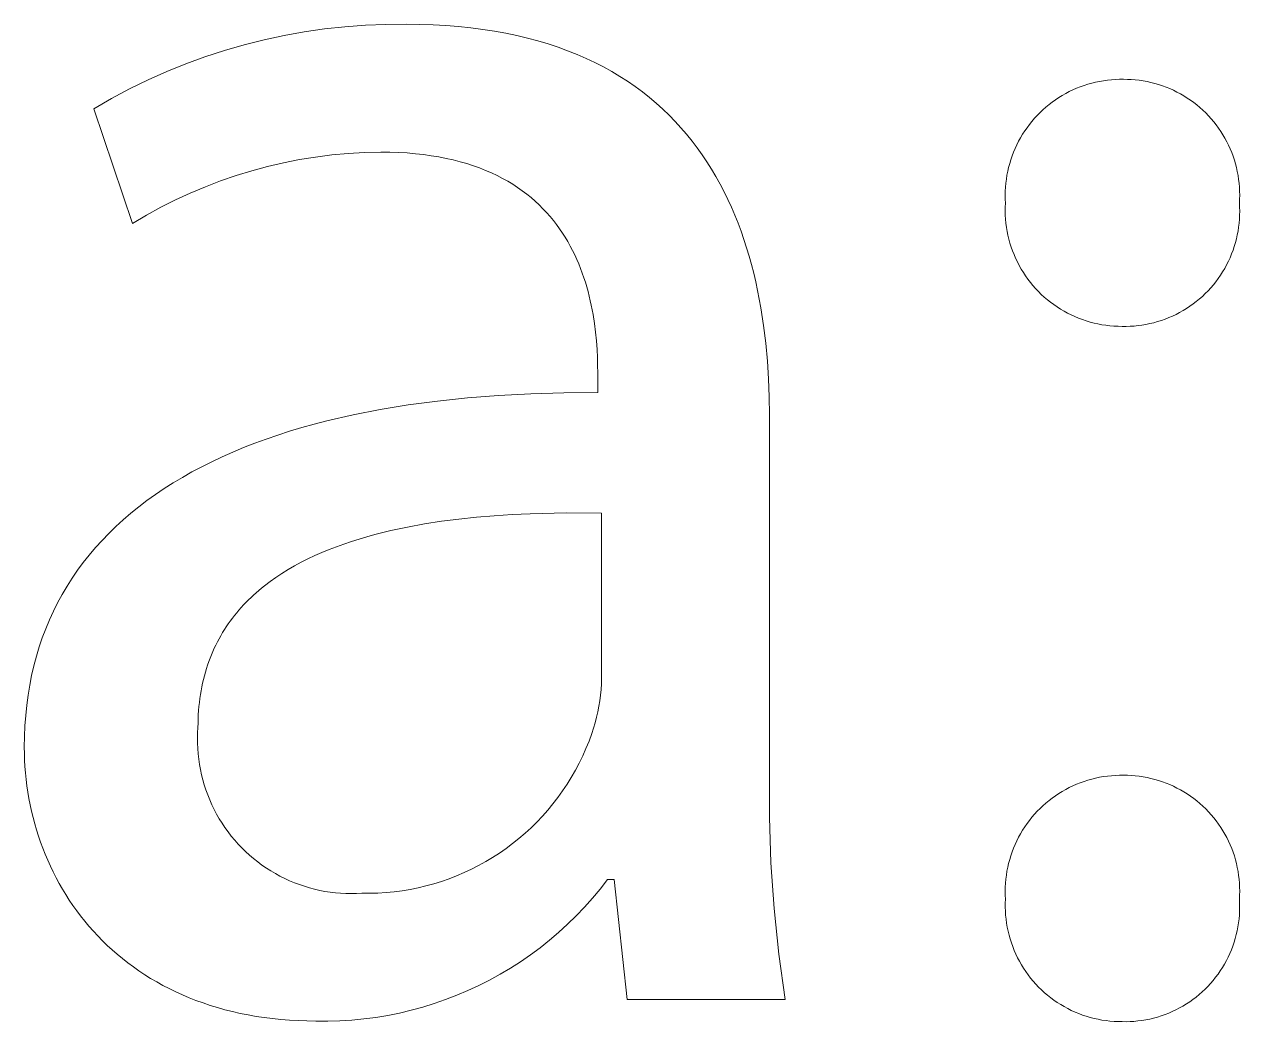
# Model space of a CAD drawing. Header units: millimetres. Extents: x 430 to 4403, y -1522 to 1254.
# Drawn here: x 4143.71 to 4168.25, y -1350.28 to -1330.14 of the extents above; entities that cross this region are included whole.
import ezdxf

# ---------------------------------------------------------------- set-up
doc = ezdxf.new("R2010")
doc.units = ezdxf.units.MM
doc.header["$MEASUREMENT"] = 0
doc.layers.add('Domyślny', color=7, linetype='Continuous', true_color=0x000000)

msp = doc.modelspace()

# ---------------------------------------------------------------- linework, layer by layer
at = {"layer": 'Domyślny', "color": 18, "lineweight": 15, "true_color": 0x000000}
for p, q in [((4149.77, -1330.233), (4150.181, -1330.189)), ((4150.181, -1330.189), (4150.594, -1330.158)), ((4150.594, -1330.158), (4151.008, -1330.143)), ((4151.008, -1330.143), (4151.421, -1330.141)), ((4151.421, -1330.141), (4151.694, -1330.144)), ((4151.694, -1330.144), (4151.96, -1330.153)), ((4151.96, -1330.153), (4152.22, -1330.167)), ((4152.22, -1330.167), (4152.474, -1330.187)), ((4152.474, -1330.187), (4152.721, -1330.213)), ((4148.548, -1330.452), (4148.953, -1330.365)), ((4148.953, -1330.365), (4149.36, -1330.292)), ((4149.36, -1330.292), (4149.77, -1330.233)), ((4152.721, -1330.213), (4152.963, -1330.244)), ((4152.963, -1330.244), (4153.198, -1330.28)), ((4153.198, -1330.28), (4153.427, -1330.321)), ((4153.427, -1330.321), (4153.65, -1330.368)), ((4153.65, -1330.368), (4153.867, -1330.42)), ((4153.867, -1330.42), (4154.078, -1330.476)), ((4147.356, -1330.797), (4147.749, -1330.668)), ((4147.749, -1330.668), (4148.147, -1330.553)), ((4148.147, -1330.553), (4148.548, -1330.452)), ((4154.078, -1330.476), (4154.284, -1330.538)), ((4154.284, -1330.538), (4154.484, -1330.604)), ((4154.484, -1330.604), (4154.678, -1330.675)), ((4154.678, -1330.675), (4154.867, -1330.75)), ((4146.967, -1330.939), (4147.356, -1330.797)), ((4154.867, -1330.75), (4155.05, -1330.83)), ((4155.05, -1330.83), (4155.228, -1330.914)), ((4155.228, -1330.914), (4155.401, -1331.002)), ((4146.206, -1331.264), (4146.584, -1331.095)), ((4146.584, -1331.095), (4146.967, -1330.939)), ((4155.401, -1331.002), (4155.568, -1331.095)), ((4155.568, -1331.095), (4155.73, -1331.192)), ((4145.834, -1331.446), (4146.206, -1331.264)), ((4155.73, -1331.192), (4155.887, -1331.292)), ((4155.887, -1331.292), (4156.039, -1331.397)), ((4156.039, -1331.397), (4156.186, -1331.505)), ((4164.952, -1331.433), (4165.027, -1331.403)), ((4165.027, -1331.403), (4165.103, -1331.375)), ((4165.103, -1331.375), (4165.18, -1331.351)), ((4165.18, -1331.351), (4165.258, -1331.329)), ((4165.258, -1331.329), (4165.336, -1331.309)), ((4165.336, -1331.309), (4165.416, -1331.293)), ((4165.416, -1331.293), (4165.495, -1331.279)), ((4165.495, -1331.279), (4165.575, -1331.268)), ((4165.575, -1331.268), (4165.656, -1331.259)), ((4165.656, -1331.259), (4165.736, -1331.254)), ((4165.736, -1331.254), (4165.817, -1331.251)), ((4165.817, -1331.251), (4165.898, -1331.251)), ((4165.898, -1331.251), (4165.978, -1331.252)), ((4165.978, -1331.252), (4166.058, -1331.255)), ((4166.058, -1331.255), (4166.138, -1331.262)), ((4166.138, -1331.262), (4166.218, -1331.271)), ((4166.218, -1331.271), (4166.297, -1331.282)), ((4166.297, -1331.282), (4166.376, -1331.297)), ((4166.376, -1331.297), (4166.454, -1331.314)), ((4166.454, -1331.314), (4166.532, -1331.334)), ((4166.532, -1331.334), (4166.609, -1331.357)), ((4166.609, -1331.357), (4166.685, -1331.382)), ((4166.685, -1331.382), (4166.76, -1331.41)), ((4166.76, -1331.41), (4166.834, -1331.44)), ((4145.111, -1331.848), (4145.469, -1331.64)), ((4145.469, -1331.64), (4145.834, -1331.446)), ((4156.186, -1331.505), (4156.328, -1331.617)), ((4156.328, -1331.617), (4156.465, -1331.733)), ((4164.527, -1331.665), (4164.594, -1331.62)), ((4164.594, -1331.62), (4164.663, -1331.578)), ((4164.663, -1331.578), (4164.734, -1331.538)), ((4164.734, -1331.538), (4164.805, -1331.5)), ((4164.805, -1331.5), (4164.878, -1331.465)), ((4164.878, -1331.465), (4164.952, -1331.433)), ((4166.834, -1331.44), (4166.907, -1331.473)), ((4166.907, -1331.473), (4166.979, -1331.508)), ((4166.979, -1331.508), (4167.05, -1331.546)), ((4167.05, -1331.546), (4167.119, -1331.586)), ((4167.119, -1331.586), (4167.187, -1331.629)), ((4167.187, -1331.629), (4167.254, -1331.674)), ((4145.891, -1334.163), (4145.111, -1331.848)), ((4156.465, -1331.733), (4156.597, -1331.852)), ((4156.597, -1331.852), (4156.725, -1331.975)), ((4164.216, -1331.921), (4164.274, -1331.866)), ((4164.274, -1331.866), (4164.335, -1331.812)), ((4164.335, -1331.812), (4164.397, -1331.761)), ((4164.397, -1331.761), (4164.461, -1331.712)), ((4164.461, -1331.712), (4164.527, -1331.665)), ((4167.254, -1331.674), (4167.318, -1331.721)), ((4167.318, -1331.721), (4167.382, -1331.77)), ((4167.382, -1331.77), (4167.443, -1331.822)), ((4167.443, -1331.822), (4167.503, -1331.875)), ((4167.503, -1331.875), (4167.56, -1331.931)), ((4156.725, -1331.975), (4156.848, -1332.1)), ((4156.848, -1332.1), (4156.966, -1332.229)), ((4164.001, -1332.163), (4164.051, -1332.1)), ((4164.051, -1332.1), (4164.104, -1332.038)), ((4164.104, -1332.038), (4164.159, -1331.979)), ((4164.159, -1331.979), (4164.216, -1331.921)), ((4167.56, -1331.931), (4167.616, -1331.989)), ((4167.616, -1331.989), (4167.67, -1332.048)), ((4167.67, -1332.048), (4167.722, -1332.109)), ((4167.722, -1332.109), (4167.771, -1332.172)), ((4156.966, -1332.229), (4157.08, -1332.362)), ((4157.08, -1332.362), (4157.189, -1332.497)), ((4163.821, -1332.432), (4163.863, -1332.362)), ((4163.863, -1332.362), (4163.907, -1332.294)), ((4163.907, -1332.294), (4163.953, -1332.228)), ((4163.953, -1332.228), (4164.001, -1332.163)), ((4167.771, -1332.172), (4167.819, -1332.237)), ((4167.819, -1332.237), (4167.864, -1332.303)), ((4167.864, -1332.303), (4167.907, -1332.371)), ((4167.907, -1332.371), (4167.947, -1332.44)), ((4157.189, -1332.497), (4157.294, -1332.635)), ((4157.294, -1332.635), (4157.395, -1332.776)), ((4163.712, -1332.648), (4163.746, -1332.575)), ((4163.746, -1332.575), (4163.783, -1332.502)), ((4163.783, -1332.502), (4163.821, -1332.432)), ((4167.947, -1332.44), (4167.985, -1332.511)), ((4167.985, -1332.511), (4168.021, -1332.583)), ((4168.021, -1332.583), (4168.054, -1332.656)), ((4149.263, -1332.873), (4148.94, -1332.936)), ((4149.589, -1332.82), (4149.263, -1332.873)), ((4149.917, -1332.778), (4149.589, -1332.82)), ((4150.246, -1332.748), (4149.917, -1332.778)), ((4150.575, -1332.729), (4150.246, -1332.748)), ((4150.905, -1332.721), (4150.575, -1332.729)), ((4151.088, -1332.723), (4150.905, -1332.721)), ((4151.265, -1332.729), (4151.088, -1332.723)), ((4151.437, -1332.739), (4151.265, -1332.729)), ((4151.604, -1332.754), (4151.437, -1332.739)), ((4151.767, -1332.771), (4151.604, -1332.754)), ((4151.924, -1332.793), (4151.767, -1332.771)), ((4152.077, -1332.818), (4151.924, -1332.793)), ((4152.226, -1332.847), (4152.077, -1332.818)), ((4152.369, -1332.88), (4152.226, -1332.847)), ((4152.508, -1332.915), (4152.369, -1332.88)), ((4157.395, -1332.776), (4157.491, -1332.919)), ((4163.602, -1332.952), (4163.626, -1332.874)), ((4163.626, -1332.874), (4163.652, -1332.798)), ((4163.652, -1332.798), (4163.681, -1332.722)), ((4163.681, -1332.722), (4163.712, -1332.648)), ((4168.054, -1332.656), (4168.084, -1332.73)), ((4168.084, -1332.73), (4168.112, -1332.805)), ((4168.112, -1332.805), (4168.138, -1332.881)), ((4168.138, -1332.881), (4168.161, -1332.958)), ((4148.299, -1333.097), (4147.983, -1333.194)), ((4148.618, -1333.011), (4148.299, -1333.097)), ((4148.94, -1332.936), (4148.618, -1333.011)), ((4152.643, -1332.954), (4152.508, -1332.915)), ((4152.774, -1332.996), (4152.643, -1332.954)), ((4152.9, -1333.041), (4152.774, -1332.996)), ((4153.022, -1333.09), (4152.9, -1333.041)), ((4153.139, -1333.141), (4153.022, -1333.09)), ((4157.491, -1332.919), (4157.583, -1333.066)), ((4157.583, -1333.066), (4157.671, -1333.215)), ((4163.547, -1333.188), (4163.563, -1333.109)), ((4163.563, -1333.109), (4163.581, -1333.03)), ((4163.581, -1333.03), (4163.602, -1332.952)), ((4168.161, -1332.958), (4168.181, -1333.035)), ((4168.181, -1333.035), (4168.198, -1333.114)), ((4168.198, -1333.114), (4168.213, -1333.192)), ((4147.671, -1333.301), (4147.363, -1333.419)), ((4147.983, -1333.194), (4147.671, -1333.301)), ((4153.253, -1333.194), (4153.139, -1333.141)), ((4153.363, -1333.251), (4153.253, -1333.194)), ((4153.468, -1333.31), (4153.363, -1333.251)), ((4153.57, -1333.371), (4153.468, -1333.31)), ((4153.668, -1333.435), (4153.57, -1333.371)), ((4157.671, -1333.215), (4157.755, -1333.366)), ((4157.755, -1333.366), (4157.836, -1333.52)), ((4163.518, -1333.428), (4163.525, -1333.348)), ((4163.525, -1333.348), (4163.535, -1333.268)), ((4163.535, -1333.268), (4163.547, -1333.188)), ((4168.213, -1333.192), (4168.225, -1333.272)), ((4168.225, -1333.272), (4168.234, -1333.351)), ((4168.234, -1333.351), (4168.241, -1333.431)), ((4147.059, -1333.548), (4146.759, -1333.686)), ((4147.363, -1333.419), (4147.059, -1333.548)), ((4153.762, -1333.501), (4153.668, -1333.435)), ((4153.853, -1333.57), (4153.762, -1333.501)), ((4153.94, -1333.64), (4153.853, -1333.57)), ((4157.836, -1333.52), (4157.912, -1333.675)), ((4163.511, -1333.59), (4163.513, -1333.509)), ((4163.513, -1333.671), (4163.511, -1333.59)), ((4163.513, -1333.509), (4163.518, -1333.428)), ((4168.241, -1333.431), (4168.245, -1333.511)), ((4168.246, -1333.591), (4168.244, -1333.671)), ((4168.245, -1333.511), (4168.246, -1333.591)), ((4146.464, -1333.835), (4146.175, -1333.994)), ((4146.759, -1333.686), (4146.464, -1333.835)), ((4154.024, -1333.713), (4153.94, -1333.64)), ((4154.104, -1333.787), (4154.024, -1333.713)), ((4154.18, -1333.864), (4154.104, -1333.787)), ((4154.254, -1333.942), (4154.18, -1333.864)), ((4157.912, -1333.675), (4157.984, -1333.834)), ((4157.984, -1333.834), (4158.053, -1333.994)), ((4163.512, -1333.915), (4163.513, -1333.833)), ((4163.516, -1333.752), (4163.513, -1333.671)), ((4163.513, -1333.833), (4163.516, -1333.752)), ((4168.244, -1333.671), (4168.24, -1333.752)), ((4168.24, -1333.752), (4168.244, -1333.832)), ((4168.244, -1333.832), (4168.246, -1333.913)), ((4146.175, -1333.994), (4145.891, -1334.163)), ((4154.324, -1334.022), (4154.254, -1333.942)), ((4154.391, -1334.103), (4154.324, -1334.022)), ((4154.455, -1334.185), (4154.391, -1334.103)), ((4158.053, -1333.994), (4158.118, -1334.156)), ((4163.514, -1333.997), (4163.512, -1333.915)), ((4163.519, -1334.078), (4163.514, -1333.997)), ((4163.527, -1334.159), (4163.519, -1334.078)), ((4168.241, -1334.074), (4168.234, -1334.154)), ((4168.245, -1333.993), (4168.241, -1334.074)), ((4168.246, -1333.913), (4168.245, -1333.993)), ((4154.516, -1334.27), (4154.455, -1334.185)), ((4154.574, -1334.355), (4154.516, -1334.27)), ((4154.629, -1334.441), (4154.574, -1334.355)), ((4158.118, -1334.156), (4158.179, -1334.32)), ((4158.179, -1334.32), (4158.237, -1334.485)), ((4163.538, -1334.24), (4163.527, -1334.159)), ((4163.551, -1334.321), (4163.538, -1334.24)), ((4163.567, -1334.401), (4163.551, -1334.321)), ((4168.213, -1334.314), (4168.198, -1334.393)), ((4168.225, -1334.234), (4168.213, -1334.314)), ((4168.234, -1334.154), (4168.225, -1334.234)), ((4154.681, -1334.529), (4154.629, -1334.441)), ((4154.73, -1334.617), (4154.681, -1334.529)), ((4158.237, -1334.485), (4158.291, -1334.653)), ((4163.587, -1334.481), (4163.567, -1334.401)), ((4163.608, -1334.559), (4163.587, -1334.481)), ((4163.633, -1334.637), (4163.608, -1334.559)), ((4168.16, -1334.549), (4168.136, -1334.627)), ((4168.18, -1334.471), (4168.16, -1334.549)), ((4168.198, -1334.393), (4168.18, -1334.471)), ((4154.777, -1334.707), (4154.73, -1334.617)), ((4154.821, -1334.797), (4154.777, -1334.707)), ((4154.863, -1334.888), (4154.821, -1334.797)), ((4158.291, -1334.653), (4158.342, -1334.822)), ((4158.342, -1334.822), (4158.389, -1334.992)), ((4163.66, -1334.714), (4163.633, -1334.637)), ((4163.69, -1334.79), (4163.66, -1334.714)), ((4163.723, -1334.865), (4163.69, -1334.79)), ((4168.051, -1334.853), (4168.018, -1334.926)), ((4168.082, -1334.778), (4168.051, -1334.853)), ((4168.111, -1334.703), (4168.082, -1334.778)), ((4168.136, -1334.627), (4168.111, -1334.703)), ((4154.902, -1334.979), (4154.863, -1334.888)), ((4154.939, -1335.071), (4154.902, -1334.979)), ((4154.973, -1335.163), (4154.939, -1335.071)), ((4158.389, -1334.992), (4158.434, -1335.164)), ((4163.758, -1334.939), (4163.723, -1334.865)), ((4163.795, -1335.012), (4163.758, -1334.939)), ((4163.835, -1335.083), (4163.795, -1335.012)), ((4163.878, -1335.152), (4163.835, -1335.083)), ((4167.943, -1335.069), (4167.902, -1335.138)), ((4167.981, -1334.998), (4167.943, -1335.069)), ((4168.018, -1334.926), (4167.981, -1334.998)), ((4155.005, -1335.256), (4154.973, -1335.163)), ((4155.035, -1335.349), (4155.005, -1335.256)), ((4158.434, -1335.164), (4158.475, -1335.338)), ((4158.475, -1335.338), (4158.513, -1335.512)), ((4163.923, -1335.221), (4163.878, -1335.152)), ((4163.971, -1335.287), (4163.923, -1335.221)), ((4164.02, -1335.352), (4163.971, -1335.287)), ((4167.764, -1335.337), (4167.714, -1335.4)), ((4167.812, -1335.272), (4167.764, -1335.337)), ((4167.858, -1335.206), (4167.812, -1335.272)), ((4167.902, -1335.138), (4167.858, -1335.206)), ((4155.063, -1335.442), (4155.035, -1335.349)), ((4155.089, -1335.535), (4155.063, -1335.442)), ((4155.113, -1335.628), (4155.089, -1335.535)), ((4158.513, -1335.512), (4158.547, -1335.687)), ((4164.072, -1335.415), (4164.02, -1335.352)), ((4164.126, -1335.476), (4164.072, -1335.415)), ((4164.182, -1335.536), (4164.126, -1335.476)), ((4164.241, -1335.593), (4164.182, -1335.536)), ((4167.55, -1335.578), (4167.492, -1335.633)), ((4167.607, -1335.52), (4167.55, -1335.578)), ((4167.662, -1335.461), (4167.607, -1335.52)), ((4167.714, -1335.4), (4167.662, -1335.461)), ((4155.135, -1335.721), (4155.113, -1335.628)), ((4155.155, -1335.813), (4155.135, -1335.721)), ((4155.19, -1335.997), (4155.155, -1335.813)), ((4158.547, -1335.687), (4158.579, -1335.864)), ((4164.301, -1335.648), (4164.241, -1335.593)), ((4164.363, -1335.702), (4164.301, -1335.648)), ((4164.427, -1335.753), (4164.363, -1335.702)), ((4164.492, -1335.801), (4164.427, -1335.753)), ((4164.56, -1335.848), (4164.492, -1335.801)), ((4167.24, -1335.833), (4167.172, -1335.878)), ((4167.305, -1335.786), (4167.24, -1335.833)), ((4167.369, -1335.738), (4167.305, -1335.786)), ((4167.432, -1335.686), (4167.369, -1335.738)), ((4167.492, -1335.633), (4167.432, -1335.686)), ((4155.218, -1336.178), (4155.19, -1335.997)), ((4158.579, -1335.864), (4158.634, -1336.22)), ((4164.628, -1335.892), (4164.56, -1335.848)), ((4164.699, -1335.933), (4164.628, -1335.892)), ((4164.771, -1335.972), (4164.699, -1335.933)), ((4164.844, -1336.009), (4164.771, -1335.972)), ((4164.918, -1336.043), (4164.844, -1336.009)), ((4164.993, -1336.074), (4164.918, -1336.043)), ((4165.07, -1336.103), (4164.993, -1336.074)), ((4166.815, -1336.063), (4166.74, -1336.093)), ((4166.889, -1336.031), (4166.815, -1336.063)), ((4166.962, -1335.997), (4166.889, -1336.031)), ((4167.033, -1335.959), (4166.962, -1335.997)), ((4167.104, -1335.92), (4167.033, -1335.959)), ((4167.172, -1335.878), (4167.104, -1335.92)), ((4155.241, -1336.357), (4155.218, -1336.178)), ((4158.634, -1336.22), (4158.677, -1336.578)), ((4165.147, -1336.129), (4165.07, -1336.103)), ((4165.226, -1336.152), (4165.147, -1336.129)), ((4165.305, -1336.173), (4165.226, -1336.152)), ((4165.384, -1336.191), (4165.305, -1336.173)), ((4165.465, -1336.206), (4165.384, -1336.191)), ((4165.546, -1336.218), (4165.465, -1336.206)), ((4165.627, -1336.228), (4165.546, -1336.218)), ((4165.708, -1336.234), (4165.627, -1336.228)), ((4165.79, -1336.238), (4165.708, -1336.234)), ((4165.871, -1336.239), (4165.79, -1336.238)), ((4165.952, -1336.239), (4165.871, -1336.239)), ((4166.033, -1336.237), (4165.952, -1336.239)), ((4166.113, -1336.232), (4166.033, -1336.237)), ((4166.193, -1336.224), (4166.113, -1336.232)), ((4166.273, -1336.214), (4166.193, -1336.224)), ((4166.353, -1336.2), (4166.273, -1336.214)), ((4166.432, -1336.184), (4166.353, -1336.2)), ((4166.51, -1336.166), (4166.432, -1336.184)), ((4166.588, -1336.144), (4166.51, -1336.166)), ((4166.664, -1336.12), (4166.588, -1336.144)), ((4166.74, -1336.093), (4166.664, -1336.12)), ((4155.258, -1336.532), (4155.241, -1336.357)), ((4155.271, -1336.703), (4155.258, -1336.532)), ((4155.279, -1336.868), (4155.271, -1336.703)), ((4158.677, -1336.578), (4158.71, -1336.939)), ((4155.283, -1337.027), (4155.279, -1336.868)), ((4155.285, -1337.179), (4155.283, -1337.027)), ((4158.71, -1336.939), (4158.733, -1337.301)), ((4155.285, -1337.576), (4155.285, -1337.179)), ((4158.733, -1337.301), (4158.747, -1337.664)), ((4151.46, -1337.824), (4152.048, -1337.746)), ((4152.048, -1337.746), (4152.656, -1337.682)), ((4152.656, -1337.682), (4153.284, -1337.633)), ((4153.284, -1337.633), (4153.932, -1337.599)), ((4153.932, -1337.599), (4154.598, -1337.58)), ((4154.598, -1337.58), (4155.285, -1337.576)), ((4158.747, -1337.664), (4158.751, -1338.026)), ((4149.817, -1338.147), (4150.345, -1338.025)), ((4150.345, -1338.025), (4150.892, -1337.917)), ((4150.892, -1337.917), (4151.46, -1337.824)), ((4158.751, -1338.026), (4158.751, -1345.223)), ((4149.065, -1338.357), (4149.311, -1338.284)), ((4149.311, -1338.284), (4149.562, -1338.213)), ((4149.562, -1338.213), (4149.817, -1338.147)), ((4148.36, -1338.599), (4148.59, -1338.515)), ((4148.59, -1338.515), (4148.825, -1338.434)), ((4148.825, -1338.434), (4149.065, -1338.357)), ((4147.702, -1338.873), (4147.916, -1338.778)), ((4147.916, -1338.778), (4148.136, -1338.687)), ((4148.136, -1338.687), (4148.36, -1338.599)), ((4147.291, -1339.073), (4147.494, -1338.971)), ((4147.494, -1338.971), (4147.702, -1338.873)), ((4146.9, -1339.287), (4147.093, -1339.178)), ((4147.093, -1339.178), (4147.291, -1339.073)), ((4146.355, -1339.633), (4146.531, -1339.514)), ((4146.531, -1339.514), (4146.713, -1339.399)), ((4146.713, -1339.399), (4146.9, -1339.287)), ((4146.019, -1339.881), (4146.185, -1339.756)), ((4146.185, -1339.756), (4146.355, -1339.633)), ((4145.86, -1340.01), (4146.019, -1339.881)), ((4154.645, -1340.005), (4153.92, -1340.021)), ((4155.364, -1340.011), (4154.645, -1340.005)), ((4145.557, -1340.279), (4145.706, -1340.143)), ((4145.706, -1340.143), (4145.86, -1340.01)), ((4151.785, -1340.227), (4151.445, -1340.29)), ((4152.132, -1340.174), (4151.785, -1340.227)), ((4152.483, -1340.129), (4152.132, -1340.174)), ((4152.839, -1340.091), (4152.483, -1340.129)), ((4153.197, -1340.061), (4152.839, -1340.091)), ((4153.558, -1340.038), (4153.197, -1340.061)), ((4153.92, -1340.021), (4153.558, -1340.038)), ((4155.364, -1343.345), (4155.364, -1340.011)), ((4145.277, -1340.561), (4145.414, -1340.418)), ((4145.414, -1340.418), (4145.557, -1340.279)), ((4150.625, -1340.486), (4150.467, -1340.532)), ((4150.785, -1340.442), (4150.625, -1340.486)), ((4151.111, -1340.361), (4150.785, -1340.442)), ((4151.445, -1340.29), (4151.111, -1340.361)), ((4145.019, -1340.856), (4145.145, -1340.706)), ((4145.145, -1340.706), (4145.277, -1340.561)), ((4150.008, -1340.688), (4149.86, -1340.745)), ((4150.158, -1340.633), (4150.008, -1340.688)), ((4150.311, -1340.582), (4150.158, -1340.633)), ((4150.467, -1340.532), (4150.311, -1340.582)), ((4144.898, -1341.008), (4145.019, -1340.856)), ((4149.434, -1340.934), (4149.298, -1341.002)), ((4149.573, -1340.868), (4149.434, -1340.934)), ((4149.715, -1340.805), (4149.573, -1340.868)), ((4149.86, -1340.745), (4149.715, -1340.805)), ((4144.674, -1341.323), (4144.783, -1341.164)), ((4144.783, -1341.164), (4144.898, -1341.008)), ((4148.91, -1341.227), (4148.788, -1341.308)), ((4149.036, -1341.149), (4148.91, -1341.227)), ((4149.166, -1341.074), (4149.036, -1341.149)), ((4149.298, -1341.002), (4149.166, -1341.074)), ((4144.571, -1341.485), (4144.674, -1341.323)), ((4148.555, -1341.479), (4148.499, -1341.524)), ((4148.67, -1341.392), (4148.555, -1341.479)), ((4148.788, -1341.308), (4148.67, -1341.392)), ((4144.381, -1341.82), (4144.473, -1341.651)), ((4144.473, -1341.651), (4144.571, -1341.485)), ((4148.285, -1341.713), (4148.234, -1341.762)), ((4148.337, -1341.664), (4148.285, -1341.713)), ((4148.39, -1341.617), (4148.337, -1341.664)), ((4148.444, -1341.57), (4148.39, -1341.617)), ((4148.499, -1341.524), (4148.444, -1341.57)), ((4144.295, -1341.992), (4144.381, -1341.82)), ((4148.042, -1341.968), (4147.996, -1342.021)), ((4148.088, -1341.915), (4148.042, -1341.968)), ((4148.136, -1341.863), (4148.088, -1341.915)), ((4148.184, -1341.812), (4148.136, -1341.863)), ((4148.234, -1341.762), (4148.184, -1341.812)), ((4144.141, -1342.346), (4144.215, -1342.167)), ((4144.215, -1342.167), (4144.295, -1341.992)), ((4147.867, -1342.188), (4147.826, -1342.245)), ((4147.909, -1342.131), (4147.867, -1342.188)), ((4147.952, -1342.076), (4147.909, -1342.131)), ((4147.996, -1342.021), (4147.952, -1342.076)), ((4144.072, -1342.527), (4144.141, -1342.346)), ((4147.711, -1342.422), (4147.675, -1342.484)), ((4147.748, -1342.362), (4147.711, -1342.422)), ((4147.786, -1342.303), (4147.748, -1342.362)), ((4147.826, -1342.245), (4147.786, -1342.303)), ((4144.009, -1342.712), (4144.072, -1342.527)), ((4147.574, -1342.672), (4147.543, -1342.737)), ((4147.606, -1342.608), (4147.574, -1342.672)), ((4147.64, -1342.546), (4147.606, -1342.608)), ((4147.675, -1342.484), (4147.64, -1342.546)), ((4143.901, -1343.091), (4143.952, -1342.9)), ((4143.952, -1342.9), (4144.009, -1342.712)), ((4147.458, -1342.938), (4147.432, -1343.007)), ((4147.485, -1342.87), (4147.458, -1342.938)), ((4147.513, -1342.803), (4147.485, -1342.87)), ((4147.543, -1342.737), (4147.513, -1342.803)), ((4143.856, -1343.286), (4143.901, -1343.091)), ((4147.385, -1343.148), (4147.364, -1343.219)), ((4147.408, -1343.077), (4147.385, -1343.148)), ((4147.432, -1343.007), (4147.408, -1343.077)), ((4143.817, -1343.483), (4143.856, -1343.286)), ((4147.307, -1343.441), (4147.291, -1343.517)), ((4147.325, -1343.366), (4147.307, -1343.441)), ((4147.343, -1343.292), (4147.325, -1343.366)), ((4147.364, -1343.219), (4147.343, -1343.292)), ((4155.36, -1343.458), (4155.364, -1343.345)), ((4143.757, -1343.888), (4143.784, -1343.684)), ((4143.784, -1343.684), (4143.817, -1343.483)), ((4147.264, -1343.673), (4147.252, -1343.752)), ((4147.277, -1343.595), (4147.264, -1343.673)), ((4147.291, -1343.517), (4147.277, -1343.595)), ((4155.327, -1343.796), (4155.342, -1343.684)), ((4155.342, -1343.684), (4155.353, -1343.571)), ((4155.353, -1343.571), (4155.36, -1343.458)), ((4143.736, -1344.095), (4143.757, -1343.888)), ((4147.234, -1343.914), (4147.227, -1343.996)), ((4147.242, -1343.832), (4147.234, -1343.914)), ((4147.252, -1343.752), (4147.242, -1343.832)), ((4155.287, -1344.02), (4155.309, -1343.908)), ((4155.309, -1343.908), (4155.327, -1343.796)), ((4143.72, -1344.305), (4143.736, -1344.095)), ((4147.217, -1344.164), (4147.215, -1344.25)), ((4147.221, -1344.08), (4147.217, -1344.164)), ((4147.227, -1343.996), (4147.221, -1344.08)), ((4155.233, -1344.24), (4155.262, -1344.13)), ((4155.262, -1344.13), (4155.287, -1344.02)), ((4143.711, -1344.518), (4143.72, -1344.305)), ((4147.214, -1344.337), (4147.207, -1344.444)), ((4147.215, -1344.25), (4147.214, -1344.337)), ((4155.166, -1344.456), (4155.201, -1344.348)), ((4155.201, -1344.348), (4155.233, -1344.24)), ((4143.708, -1344.734), (4143.711, -1344.518)), ((4147.207, -1344.444), (4147.204, -1344.55)), ((4147.204, -1344.55), (4147.205, -1344.657)), ((4147.205, -1344.657), (4147.209, -1344.764)), ((4155.048, -1344.761), (4155.109, -1344.61)), ((4155.109, -1344.61), (4155.166, -1344.456)), ((4143.71, -1344.865), (4143.708, -1344.734)), ((4143.714, -1344.995), (4143.71, -1344.865)), ((4147.209, -1344.764), (4147.217, -1344.87)), ((4147.217, -1344.87), (4147.229, -1344.976)), ((4154.91, -1345.057), (4154.982, -1344.91)), ((4154.982, -1344.91), (4155.048, -1344.761)), ((4143.721, -1345.126), (4143.714, -1344.995)), ((4143.732, -1345.256), (4143.721, -1345.126)), ((4147.229, -1344.976), (4147.244, -1345.082)), ((4147.244, -1345.082), (4147.263, -1345.187)), ((4154.834, -1345.202), (4154.91, -1345.057)), ((4143.745, -1345.386), (4143.732, -1345.256)), ((4143.761, -1345.515), (4143.745, -1345.386)), ((4147.263, -1345.187), (4147.285, -1345.292)), ((4147.285, -1345.292), (4147.311, -1345.395)), ((4147.311, -1345.395), (4147.341, -1345.498)), ((4154.666, -1345.482), (4154.752, -1345.344)), ((4154.752, -1345.344), (4154.834, -1345.202)), ((4158.751, -1345.223), (4158.751, -1346.148)), ((4165.103, -1345.426), (4165.18, -1345.401)), ((4165.18, -1345.401), (4165.258, -1345.379)), ((4165.258, -1345.379), (4165.336, -1345.36)), ((4165.336, -1345.36), (4165.416, -1345.343)), ((4165.416, -1345.343), (4165.495, -1345.329)), ((4165.495, -1345.329), (4165.575, -1345.318)), ((4165.575, -1345.318), (4165.656, -1345.31)), ((4165.656, -1345.31), (4165.736, -1345.304)), ((4165.736, -1345.304), (4165.817, -1345.302)), ((4165.817, -1345.302), (4165.898, -1345.301)), ((4165.898, -1345.301), (4165.978, -1345.302)), ((4165.978, -1345.302), (4166.058, -1345.306)), ((4166.058, -1345.306), (4166.138, -1345.312)), ((4166.138, -1345.312), (4166.218, -1345.321)), ((4166.218, -1345.321), (4166.297, -1345.333)), ((4166.297, -1345.333), (4166.376, -1345.347)), ((4166.376, -1345.347), (4166.454, -1345.365)), ((4166.454, -1345.365), (4166.532, -1345.385)), ((4166.532, -1345.385), (4166.609, -1345.407)), ((4143.78, -1345.644), (4143.761, -1345.515)), ((4143.802, -1345.773), (4143.78, -1345.644)), ((4147.341, -1345.498), (4147.374, -1345.599)), ((4147.374, -1345.599), (4147.411, -1345.7)), ((4154.48, -1345.751), (4154.575, -1345.618)), ((4154.575, -1345.618), (4154.666, -1345.482)), ((4164.594, -1345.67), (4164.663, -1345.628)), ((4164.663, -1345.628), (4164.734, -1345.588)), ((4164.734, -1345.588), (4164.805, -1345.551)), ((4164.805, -1345.551), (4164.878, -1345.516)), ((4164.878, -1345.516), (4164.952, -1345.483)), ((4164.952, -1345.483), (4165.027, -1345.453)), ((4165.027, -1345.453), (4165.103, -1345.426)), ((4166.609, -1345.407), (4166.685, -1345.432)), ((4166.685, -1345.432), (4166.76, -1345.46)), ((4166.76, -1345.46), (4166.834, -1345.49)), ((4166.834, -1345.49), (4166.907, -1345.523)), ((4166.907, -1345.523), (4166.979, -1345.559)), ((4166.979, -1345.559), (4167.05, -1345.597)), ((4167.05, -1345.597), (4167.119, -1345.637)), ((4167.119, -1345.637), (4167.187, -1345.679)), ((4143.826, -1345.901), (4143.802, -1345.773)), ((4147.411, -1345.7), (4147.451, -1345.799)), ((4147.451, -1345.799), (4147.494, -1345.896)), ((4147.494, -1345.896), (4147.541, -1345.992)), ((4154.276, -1346.006), (4154.38, -1345.88)), ((4154.38, -1345.88), (4154.48, -1345.751)), ((4164.274, -1345.916), (4164.335, -1345.863)), ((4164.335, -1345.863), (4164.397, -1345.811)), ((4164.397, -1345.811), (4164.461, -1345.762)), ((4164.461, -1345.762), (4164.527, -1345.715)), ((4164.527, -1345.715), (4164.594, -1345.67)), ((4167.187, -1345.679), (4167.254, -1345.724)), ((4167.254, -1345.724), (4167.318, -1345.771)), ((4167.318, -1345.771), (4167.382, -1345.821)), ((4167.382, -1345.821), (4167.443, -1345.872)), ((4167.443, -1345.872), (4167.503, -1345.926)), ((4143.854, -1346.028), (4143.826, -1345.901)), ((4143.885, -1346.155), (4143.854, -1346.028)), ((4147.541, -1345.992), (4147.591, -1346.087)), ((4147.591, -1346.087), (4147.644, -1346.179)), ((4154.055, -1346.247), (4154.168, -1346.129)), ((4154.168, -1346.129), (4154.276, -1346.006)), ((4164.051, -1346.15), (4164.104, -1346.089)), ((4164.104, -1346.089), (4164.159, -1346.029)), ((4164.159, -1346.029), (4164.216, -1345.972)), ((4164.216, -1345.972), (4164.274, -1345.916)), ((4167.503, -1345.926), (4167.56, -1345.982)), ((4167.56, -1345.982), (4167.616, -1346.039)), ((4167.616, -1346.039), (4167.67, -1346.099)), ((4167.67, -1346.099), (4167.722, -1346.16)), ((4143.918, -1346.281), (4143.885, -1346.155)), ((4143.955, -1346.406), (4143.918, -1346.281)), ((4147.644, -1346.179), (4147.7, -1346.27)), ((4147.7, -1346.27), (4147.76, -1346.359)), ((4147.76, -1346.359), (4147.822, -1346.445)), ((4153.818, -1346.473), (4153.939, -1346.362)), ((4153.939, -1346.362), (4154.055, -1346.247)), ((4158.751, -1346.148), (4158.783, -1347.071)), ((4163.863, -1346.413), (4163.907, -1346.345)), ((4163.907, -1346.345), (4163.953, -1346.278)), ((4163.953, -1346.278), (4164.001, -1346.213)), ((4164.001, -1346.213), (4164.051, -1346.15)), ((4167.722, -1346.16), (4167.771, -1346.223)), ((4167.771, -1346.223), (4167.819, -1346.287)), ((4167.819, -1346.287), (4167.864, -1346.354)), ((4167.864, -1346.354), (4167.907, -1346.421)), ((4143.994, -1346.53), (4143.955, -1346.406)), ((4144.036, -1346.653), (4143.994, -1346.53)), ((4147.822, -1346.445), (4147.887, -1346.53)), ((4147.887, -1346.53), (4147.956, -1346.612)), ((4147.956, -1346.612), (4148.027, -1346.692)), ((4153.567, -1346.681), (4153.694, -1346.579)), ((4153.694, -1346.579), (4153.818, -1346.473)), ((4163.712, -1346.698), (4163.746, -1346.625)), ((4163.746, -1346.625), (4163.783, -1346.553)), ((4163.783, -1346.553), (4163.821, -1346.482)), ((4163.821, -1346.482), (4163.863, -1346.413)), ((4167.907, -1346.421), (4167.947, -1346.491)), ((4167.947, -1346.491), (4167.985, -1346.561)), ((4167.985, -1346.561), (4168.021, -1346.633)), ((4144.081, -1346.776), (4144.036, -1346.653)), ((4144.129, -1346.897), (4144.081, -1346.776)), ((4148.027, -1346.692), (4148.101, -1346.769)), ((4148.101, -1346.769), (4148.177, -1346.844)), ((4148.177, -1346.844), (4148.256, -1346.916)), ((4153.164, -1346.961), (4153.302, -1346.872)), ((4153.302, -1346.872), (4153.436, -1346.779)), ((4153.436, -1346.779), (4153.567, -1346.681)), ((4163.626, -1346.925), (4163.652, -1346.848)), ((4163.652, -1346.848), (4163.681, -1346.773)), ((4163.681, -1346.773), (4163.712, -1346.698)), ((4168.021, -1346.633), (4168.054, -1346.706)), ((4168.054, -1346.706), (4168.084, -1346.78)), ((4168.084, -1346.78), (4168.112, -1346.855)), ((4168.112, -1346.855), (4168.138, -1346.931)), ((4144.18, -1347.017), (4144.129, -1346.897)), ((4144.234, -1347.136), (4144.18, -1347.017)), ((4148.256, -1346.916), (4148.337, -1346.985)), ((4148.337, -1346.985), (4148.421, -1347.051)), ((4148.421, -1347.051), (4148.507, -1347.115)), ((4148.507, -1347.115), (4148.595, -1347.175)), ((4152.881, -1347.124), (4153.024, -1347.045)), ((4153.024, -1347.045), (4153.164, -1346.961)), ((4158.783, -1347.071), (4158.847, -1347.993)), ((4163.563, -1347.159), (4163.581, -1347.08)), ((4163.581, -1347.08), (4163.602, -1347.002)), ((4163.602, -1347.002), (4163.626, -1346.925)), ((4168.138, -1346.931), (4168.161, -1347.008)), ((4168.161, -1347.008), (4168.181, -1347.086)), ((4168.181, -1347.086), (4168.198, -1347.164)), ((4144.29, -1347.254), (4144.234, -1347.136)), ((4144.35, -1347.37), (4144.29, -1347.254)), ((4148.595, -1347.175), (4148.685, -1347.233)), ((4148.685, -1347.233), (4148.777, -1347.287)), ((4148.777, -1347.287), (4148.87, -1347.338)), ((4148.87, -1347.338), (4148.966, -1347.386)), ((4152.285, -1347.391), (4152.437, -1347.332)), ((4152.437, -1347.332), (4152.588, -1347.268)), ((4152.588, -1347.268), (4152.736, -1347.198)), ((4152.736, -1347.198), (4152.881, -1347.124)), ((4163.525, -1347.398), (4163.535, -1347.318)), ((4163.535, -1347.318), (4163.547, -1347.238)), ((4163.547, -1347.238), (4163.563, -1347.159)), ((4168.198, -1347.164), (4168.213, -1347.243)), ((4168.213, -1347.243), (4168.225, -1347.322)), ((4168.225, -1347.322), (4168.234, -1347.402)), ((4144.412, -1347.485), (4144.35, -1347.37)), ((4144.477, -1347.598), (4144.412, -1347.485)), ((4144.545, -1347.71), (4144.477, -1347.598)), ((4148.966, -1347.386), (4149.063, -1347.43)), ((4149.063, -1347.43), (4149.161, -1347.472)), ((4149.161, -1347.472), (4149.261, -1347.509)), ((4149.261, -1347.509), (4149.362, -1347.544)), ((4149.362, -1347.544), (4149.465, -1347.575)), ((4149.465, -1347.575), (4149.568, -1347.602)), ((4149.568, -1347.602), (4149.672, -1347.626)), ((4151.336, -1347.633), (4151.498, -1347.606)), ((4151.498, -1347.606), (4151.658, -1347.574)), ((4151.658, -1347.574), (4151.817, -1347.536)), ((4151.817, -1347.536), (4151.974, -1347.493)), ((4151.974, -1347.493), (4152.131, -1347.444)), ((4152.131, -1347.444), (4152.285, -1347.391)), ((4155.334, -1347.598), (4155.179, -1347.784)), ((4155.483, -1347.406), (4155.334, -1347.598)), ((4155.615, -1347.406), (4155.483, -1347.406)), ((4155.88, -1349.828), (4155.615, -1347.406)), ((4163.511, -1347.64), (4163.513, -1347.56)), ((4163.513, -1347.56), (4163.518, -1347.479)), ((4163.518, -1347.479), (4163.525, -1347.398)), ((4168.234, -1347.402), (4168.241, -1347.482)), ((4168.241, -1347.482), (4168.245, -1347.562)), ((4168.245, -1347.562), (4168.246, -1347.642)), ((4144.616, -1347.821), (4144.545, -1347.71)), ((4144.69, -1347.93), (4144.616, -1347.821)), ((4149.672, -1347.626), (4149.777, -1347.646)), ((4149.777, -1347.646), (4149.882, -1347.662)), ((4149.882, -1347.662), (4149.989, -1347.675)), ((4149.989, -1347.675), (4150.095, -1347.684)), ((4150.095, -1347.684), (4150.202, -1347.69)), ((4150.202, -1347.69), (4150.308, -1347.692)), ((4150.308, -1347.692), (4150.415, -1347.69)), ((4150.415, -1347.69), (4150.522, -1347.684)), ((4150.522, -1347.684), (4150.685, -1347.685)), ((4150.685, -1347.685), (4150.849, -1347.68)), ((4150.849, -1347.68), (4151.012, -1347.67)), ((4151.012, -1347.67), (4151.174, -1347.654)), ((4151.174, -1347.654), (4151.336, -1347.633)), ((4155.179, -1347.784), (4155.017, -1347.965)), ((4163.513, -1347.721), (4163.511, -1347.64)), ((4163.516, -1347.802), (4163.513, -1347.721)), ((4163.513, -1347.883), (4163.516, -1347.802)), ((4168.244, -1347.722), (4168.24, -1347.802)), ((4168.24, -1347.802), (4168.244, -1347.882)), ((4168.246, -1347.642), (4168.244, -1347.722)), ((4144.767, -1348.037), (4144.69, -1347.93)), ((4144.846, -1348.143), (4144.767, -1348.037)), ((4155.017, -1347.965), (4154.849, -1348.141)), ((4158.847, -1347.993), (4158.942, -1348.912)), ((4163.513, -1347.965), (4163.513, -1347.883)), ((4163.515, -1348.046), (4163.513, -1347.965)), ((4163.521, -1348.128), (4163.515, -1348.046)), ((4168.244, -1348.043), (4168.24, -1348.123)), ((4168.244, -1347.882), (4168.245, -1347.963)), ((4168.245, -1347.963), (4168.244, -1348.043)), ((4144.929, -1348.246), (4144.846, -1348.143)), ((4145.014, -1348.348), (4144.929, -1348.246)), ((4145.102, -1348.448), (4145.014, -1348.348)), ((4154.675, -1348.31), (4154.496, -1348.474)), ((4154.849, -1348.141), (4154.675, -1348.31)), ((4163.529, -1348.209), (4163.521, -1348.128)), ((4163.54, -1348.289), (4163.529, -1348.209)), ((4163.553, -1348.37), (4163.54, -1348.289)), ((4168.223, -1348.283), (4168.211, -1348.362)), ((4168.233, -1348.203), (4168.223, -1348.283)), ((4168.24, -1348.123), (4168.233, -1348.203)), ((4145.193, -1348.546), (4145.102, -1348.448)), ((4145.287, -1348.642), (4145.193, -1348.546)), ((4154.496, -1348.474), (4154.312, -1348.632)), ((4163.57, -1348.449), (4163.553, -1348.37)), ((4163.589, -1348.529), (4163.57, -1348.449)), ((4163.611, -1348.607), (4163.589, -1348.529)), ((4168.178, -1348.519), (4168.157, -1348.597)), ((4168.196, -1348.441), (4168.178, -1348.519)), ((4168.211, -1348.362), (4168.196, -1348.441)), ((4145.384, -1348.736), (4145.287, -1348.642)), ((4145.483, -1348.827), (4145.384, -1348.736)), ((4145.586, -1348.916), (4145.483, -1348.827)), ((4154.122, -1348.783), (4153.927, -1348.927)), ((4154.312, -1348.632), (4154.122, -1348.783)), ((4163.636, -1348.685), (4163.611, -1348.607)), ((4163.663, -1348.761), (4163.636, -1348.685)), ((4163.693, -1348.837), (4163.663, -1348.761)), ((4163.726, -1348.912), (4163.693, -1348.837)), ((4168.079, -1348.825), (4168.048, -1348.899)), ((4168.108, -1348.75), (4168.079, -1348.825)), ((4168.134, -1348.674), (4168.108, -1348.75)), ((4168.157, -1348.597), (4168.134, -1348.674)), ((4145.691, -1349.004), (4145.586, -1348.916)), ((4145.799, -1349.088), (4145.691, -1349.004)), ((4153.727, -1349.065), (4153.523, -1349.196)), ((4153.927, -1348.927), (4153.727, -1349.065)), ((4158.942, -1348.912), (4159.068, -1349.828)), ((4163.761, -1348.985), (4163.726, -1348.912)), ((4163.799, -1349.057), (4163.761, -1348.985)), ((4163.839, -1349.128), (4163.799, -1349.057)), ((4167.978, -1349.044), (4167.939, -1349.114)), ((4168.014, -1348.972), (4167.978, -1349.044)), ((4168.048, -1348.899), (4168.014, -1348.972)), ((4145.91, -1349.171), (4145.799, -1349.088)), ((4146.023, -1349.25), (4145.91, -1349.171)), ((4146.14, -1349.328), (4146.023, -1349.25)), ((4146.259, -1349.402), (4146.14, -1349.328)), ((4153.314, -1349.32), (4153.101, -1349.437)), ((4153.523, -1349.196), (4153.314, -1349.32)), ((4163.882, -1349.197), (4163.839, -1349.128)), ((4163.927, -1349.265), (4163.882, -1349.197)), ((4163.974, -1349.331), (4163.927, -1349.265)), ((4164.024, -1349.396), (4163.974, -1349.331)), ((4167.809, -1349.316), (4167.76, -1349.381)), ((4167.854, -1349.25), (4167.809, -1349.316)), ((4167.898, -1349.183), (4167.854, -1349.25)), ((4167.939, -1349.114), (4167.898, -1349.183)), ((4146.382, -1349.474), (4146.259, -1349.402)), ((4146.507, -1349.544), (4146.382, -1349.474)), ((4146.634, -1349.61), (4146.507, -1349.544)), ((4152.885, -1349.547), (4152.665, -1349.649)), ((4153.101, -1349.437), (4152.885, -1349.547)), ((4164.076, -1349.459), (4164.024, -1349.396)), ((4164.13, -1349.52), (4164.076, -1349.459)), ((4164.186, -1349.579), (4164.13, -1349.52)), ((4167.603, -1349.563), (4167.547, -1349.62)), ((4167.658, -1349.504), (4167.603, -1349.563)), ((4167.71, -1349.443), (4167.658, -1349.504)), ((4167.76, -1349.381), (4167.71, -1349.443)), ((4146.765, -1349.674), (4146.634, -1349.61)), ((4146.899, -1349.735), (4146.765, -1349.674)), ((4147.035, -1349.793), (4146.899, -1349.735)), ((4147.174, -1349.847), (4147.035, -1349.793)), ((4152.441, -1349.744), (4152.215, -1349.831)), ((4152.665, -1349.649), (4152.441, -1349.744)), ((4164.244, -1349.636), (4164.186, -1349.579)), ((4164.305, -1349.691), (4164.244, -1349.636)), ((4164.367, -1349.743), (4164.305, -1349.691)), ((4164.43, -1349.794), (4164.367, -1349.743)), ((4164.496, -1349.842), (4164.43, -1349.794)), ((4167.366, -1349.779), (4167.302, -1349.828)), ((4167.428, -1349.728), (4167.366, -1349.779)), ((4167.488, -1349.675), (4167.428, -1349.728)), ((4167.547, -1349.62), (4167.488, -1349.675)), ((4147.316, -1349.899), (4147.174, -1349.847)), ((4147.46, -1349.948), (4147.316, -1349.899)), ((4147.608, -1349.993), (4147.46, -1349.948)), ((4147.758, -1350.035), (4147.608, -1349.993)), ((4147.911, -1350.074), (4147.758, -1350.035)), ((4151.519, -1350.046), (4151.283, -1350.102)), ((4151.753, -1349.982), (4151.519, -1350.046)), ((4151.985, -1349.911), (4151.753, -1349.982)), ((4152.215, -1349.831), (4151.985, -1349.911)), ((4159.068, -1349.828), (4155.88, -1349.828)), ((4164.563, -1349.888), (4164.496, -1349.842)), ((4164.632, -1349.932), (4164.563, -1349.888)), ((4164.702, -1349.973), (4164.632, -1349.932)), ((4164.774, -1350.012), (4164.702, -1349.973)), ((4164.846, -1350.049), (4164.774, -1350.012)), ((4164.921, -1350.082), (4164.846, -1350.049)), ((4166.959, -1350.036), (4166.886, -1350.071)), ((4167.03, -1350), (4166.959, -1350.036)), ((4167.1, -1349.96), (4167.03, -1350)), ((4167.169, -1349.918), (4167.1, -1349.96)), ((4167.236, -1349.874), (4167.169, -1349.918)), ((4167.302, -1349.828), (4167.236, -1349.874)), ((4148.067, -1350.109), (4147.911, -1350.074)), ((4148.226, -1350.141), (4148.067, -1350.109)), ((4148.387, -1350.169), (4148.226, -1350.141)), ((4148.552, -1350.194), (4148.387, -1350.169)), ((4148.719, -1350.215), (4148.552, -1350.194)), ((4148.889, -1350.233), (4148.719, -1350.215)), ((4149.061, -1350.246), (4148.889, -1350.233)), ((4149.237, -1350.256), (4149.061, -1350.246)), ((4149.415, -1350.262), (4149.237, -1350.256)), ((4149.596, -1350.264), (4149.415, -1350.262)), ((4149.838, -1350.266), (4149.596, -1350.264)), ((4150.081, -1350.259), (4149.838, -1350.266)), ((4150.323, -1350.244), (4150.081, -1350.259)), ((4150.565, -1350.22), (4150.323, -1350.244)), ((4150.806, -1350.189), (4150.565, -1350.22)), ((4151.045, -1350.149), (4150.806, -1350.189)), ((4151.283, -1350.102), (4151.045, -1350.149)), ((4164.996, -1350.113), (4164.921, -1350.082)), ((4165.072, -1350.142), (4164.996, -1350.113)), ((4165.149, -1350.168), (4165.072, -1350.142)), ((4165.228, -1350.191), (4165.149, -1350.168)), ((4165.306, -1350.211), (4165.228, -1350.191)), ((4165.386, -1350.229), (4165.306, -1350.211)), ((4165.466, -1350.244), (4165.386, -1350.229)), ((4165.547, -1350.256), (4165.466, -1350.244)), ((4165.627, -1350.265), (4165.547, -1350.256)), ((4165.709, -1350.272), (4165.627, -1350.265)), ((4165.79, -1350.275), (4165.709, -1350.272)), ((4165.871, -1350.276), (4165.79, -1350.275)), ((4165.952, -1350.277), (4165.871, -1350.276)), ((4166.032, -1350.275), (4165.952, -1350.277)), ((4166.112, -1350.27), (4166.032, -1350.275)), ((4166.192, -1350.262), (4166.112, -1350.27)), ((4166.272, -1350.252), (4166.192, -1350.262)), ((4166.351, -1350.239), (4166.272, -1350.252)), ((4166.43, -1350.223), (4166.351, -1350.239)), ((4166.508, -1350.204), (4166.43, -1350.223)), ((4166.585, -1350.183), (4166.508, -1350.204)), ((4166.662, -1350.159), (4166.585, -1350.183)), ((4166.738, -1350.132), (4166.662, -1350.159)), ((4166.813, -1350.103), (4166.738, -1350.132)), ((4166.886, -1350.071), (4166.813, -1350.103))]:
    msp.add_line(p, q, dxfattribs=at)

doc.saveas('drawing.dxf')
